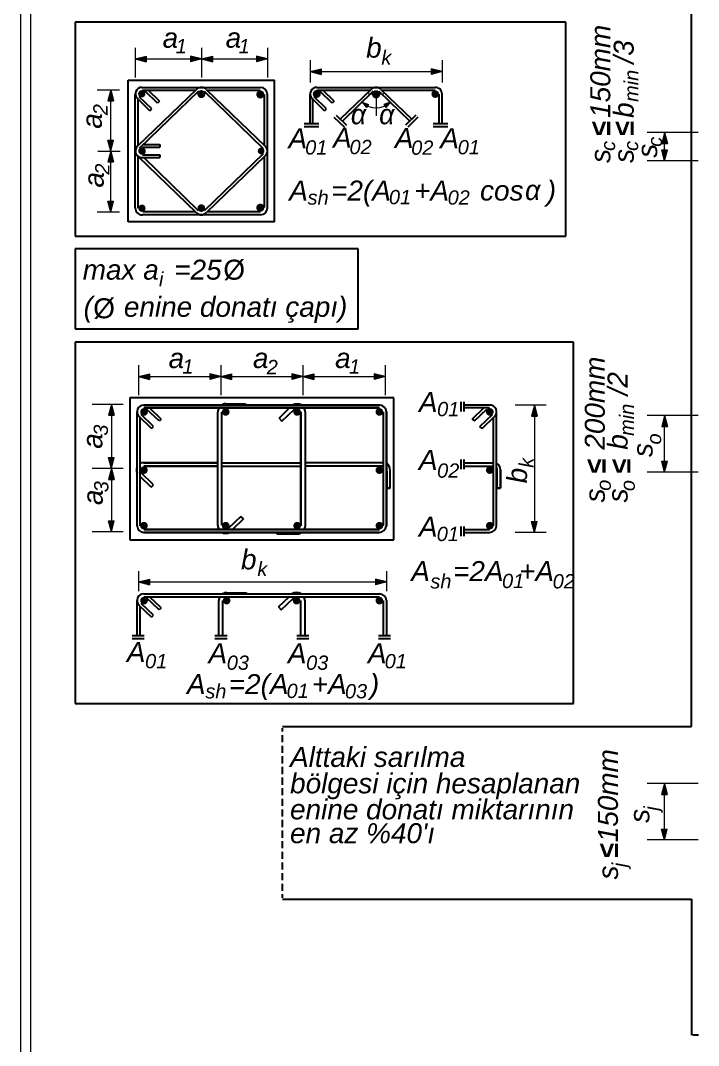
# Model space of a CAD drawing. Header units: millimetres. Extents: x 2232 to 85269, y -3593 to 5869.
# Drawn here: x 39035.5 to 39302.7, y 2847.1 to 3250.9 of the extents above; entities that cross this region are included whole.
import ezdxf

# ---------------------------------------------------------------- set-up
doc = ezdxf.new("R2010")
doc.units = ezdxf.units.MM
doc.layers.add('Standart', color=7, linetype='Continuous')
doc.styles.add('arial_1_0', font='arial.ttf', dxfattribs={"height": 0.2})
doc.styles.add('arialitalic_1_0', font='ariali.ttf', dxfattribs={"height": 0.2})
doc.styles.add('symbolbold_1_0', font='', dxfattribs={"height": 0.2})
doc.styles.add('symbolitalic_1_0', font='', dxfattribs={"height": 0.2})
doc.styles.get('symbolbold_1_0').set_extended_font_data('Symbol', bold=True)
doc.styles.get('symbolitalic_1_0').set_extended_font_data('Symbol', italic=True)

# ---------------------------------------------------------------- blocks, each defined once
blk = doc.blocks.new('IDE999Entity7103')
at = {"layer": 'Standart', "linetype": 'Continuous', "lineweight": 5}
for points in [[(32122.76, 1807.35), (32127.07, 1808.47), (32127.07, 1806.24)], [(32148.82, 1807.35), (32144.5, 1808.47), (32144.5, 1806.24)], [(32148.82, 1807.35), (32153.13, 1808.47), (32153.13, 1806.24)], [(32174.87, 1807.35), (32170.56, 1808.47), (32170.56, 1806.24)], [(32191.66, 1802.37), (32195.98, 1803.49), (32195.98, 1801.26)], [(32243.64, 1802.37), (32239.32, 1803.49), (32239.32, 1801.26)], [(32113.08, 1795.12), (32111.96, 1790.8), (32114.2, 1790.8)], [(32212.13, 1790.29), (32214.64, 1789.35), (32213.87, 1788.25)], [(32223.22, 1790.29), (32220.71, 1789.35), (32221.48, 1788.25)], [(32331.31, 1778.31), (32330.2, 1774), (32332.43, 1774)], [(32113.08, 1771.06), (32111.96, 1775.37), (32114.2, 1775.37)], [(32113.08, 1771.06), (32111.96, 1766.74), (32114.2, 1766.74)], [(32331.31, 1767.14), (32330.2, 1771.46), (32332.43, 1771.46)], [(32113.08, 1747), (32111.96, 1751.32), (32114.2, 1751.32)], [(32124.02, 1682.2), (32128.33, 1683.32), (32128.33, 1681.09)], [(32156.4, 1682.2), (32152.09, 1683.32), (32152.09, 1681.09)], [(32156.4, 1682.2), (32160.72, 1683.32), (32160.72, 1681.09)], [(32188.79, 1682.2), (32184.47, 1683.32), (32184.47, 1681.09)], [(32188.79, 1682.2), (32193.1, 1683.32), (32193.1, 1681.09)], [(32221.17, 1682.2), (32216.86, 1683.32), (32216.86, 1681.09)], [(32113.36, 1671.27), (32112.24, 1666.95), (32114.48, 1666.95)], [(32280.06, 1670.94), (32278.94, 1666.63), (32281.18, 1666.63)], [(32331.31, 1666.87), (32330.2, 1662.55), (32332.43, 1662.55)], [(32113.36, 1646), (32112.24, 1650.32), (32114.48, 1650.32)], [(32331.31, 1644.58), (32330.2, 1648.89), (32332.43, 1648.89)], [(32113.36, 1646), (32112.24, 1641.69), (32114.48, 1641.69)], [(32113.36, 1621.11), (32112.24, 1625.42), (32114.48, 1625.42)], [(32280.06, 1620.78), (32278.94, 1625.1), (32281.18, 1625.1)], [(32124.02, 1601.3), (32128.33, 1602.42), (32128.33, 1600.18)], [(32221.69, 1601.3), (32217.37, 1602.42), (32217.37, 1600.18)], [(32331.27, 1521.92), (32330.15, 1517.6), (32332.39, 1517.6)], [(32331.27, 1499.63), (32330.15, 1503.95), (32332.39, 1503.95)]]:
    blk.add_hatch(color=1, dxfattribs=at).paths.add_polyline_path(points)
at = {"layer": 'Standart', "linetype": 'Continuous', "lineweight": -3}
h = blk.add_hatch(color=254, dxfattribs=at)
edge = h.paths.add_edge_path(flags=0)
edge.add_arc((32125.31, 1793.6), 1.46, 0, 360)
h = blk.add_hatch(color=254, dxfattribs=at)
edge = h.paths.add_edge_path(flags=0)
edge.add_arc((32148.79, 1793.48), 1.6, 0, 360)
h = blk.add_hatch(color=254, dxfattribs=at)
edge = h.paths.add_edge_path(flags=0)
edge.add_arc((32172.02, 1793.33), 1.6, 0, 360)
h = blk.add_hatch(color=254, dxfattribs=at)
edge = h.paths.add_edge_path(flags=0)
edge.add_arc((32194.26, 1793.54), 1.58, 0, 360)
h = blk.add_hatch(color=254, dxfattribs=at)
edge = h.paths.add_edge_path(flags=0)
edge.add_arc((32217.65, 1793.4), 1.63, 0, 360)
h = blk.add_hatch(color=254, dxfattribs=at)
edge = h.paths.add_edge_path(flags=0)
edge.add_arc((32240.97, 1793.47), 1.51, 0, 360)
h = blk.add_hatch(color=254, dxfattribs=at)
edge = h.paths.add_edge_path(flags=0)
edge.add_arc((32125.41, 1771.05), 1.49, 0, 360)
h = blk.add_hatch(color=254, dxfattribs=at)
edge = h.paths.add_edge_path(flags=0)
edge.add_arc((32172.34, 1771.06), 1.34, 0, 360)
h = blk.add_hatch(color=254, dxfattribs=at)
edge = h.paths.add_edge_path(flags=0)
edge.add_arc((32125.36, 1748.53), 1.44, 0, 360)
h = blk.add_hatch(color=254, dxfattribs=at)
edge = h.paths.add_edge_path(flags=0)
edge.add_arc((32148.79, 1748.57), 1.52, 0, 360)
h = blk.add_hatch(color=254, dxfattribs=at)
edge = h.paths.add_edge_path(flags=0)
edge.add_arc((32172.02, 1748.74), 1.6, 0, 360)
h = blk.add_hatch(color=254, dxfattribs=at)
edge = h.paths.add_edge_path(flags=0)
edge.add_arc((32126.2, 1668.29), 1.52, 0, 360)
h = blk.add_hatch(color=254, dxfattribs=at)
edge = h.paths.add_edge_path(flags=0)
edge.add_arc((32158.4, 1668.29), 1.52, 0, 360)
h = blk.add_hatch(color=254, dxfattribs=at)
edge = h.paths.add_edge_path(flags=0)
edge.add_arc((32186.52, 1668.29), 1.52, 0, 360)
h = blk.add_hatch(color=254, dxfattribs=at)
edge = h.paths.add_edge_path(flags=0)
edge.add_arc((32218.95, 1668.29), 1.52, 0, 360)
h = blk.add_hatch(color=254, dxfattribs=at)
edge = h.paths.add_edge_path(flags=0)
edge.add_arc((32262.46, 1668.29), 1.52, 0, 360)
h = blk.add_hatch(color=254, dxfattribs=at)
edge = h.paths.add_edge_path(flags=0)
edge.add_arc((32126.15, 1645.35), 1.52, 0, 360)
h = blk.add_hatch(color=254, dxfattribs=at)
edge = h.paths.add_edge_path(flags=0)
edge.add_arc((32218.96, 1645.35), 1.52, 0, 360)
h = blk.add_hatch(color=254, dxfattribs=at)
edge = h.paths.add_edge_path(flags=0)
edge.add_arc((32262.46, 1645.36), 1.52, 0, 360)
h = blk.add_hatch(color=254, dxfattribs=at)
edge = h.paths.add_edge_path(flags=0)
edge.add_arc((32126.15, 1623.47), 1.52, 0, 360)
h = blk.add_hatch(color=254, dxfattribs=at)
edge = h.paths.add_edge_path(flags=0)
edge.add_arc((32158.39, 1623.46), 1.52, 0, 360)
h = blk.add_hatch(color=254, dxfattribs=at)
edge = h.paths.add_edge_path(flags=0)
edge.add_arc((32186.54, 1623.46), 1.52, 0, 360)
h = blk.add_hatch(color=254, dxfattribs=at)
edge = h.paths.add_edge_path(flags=0)
edge.add_arc((32218.96, 1623.46), 1.52, 0, 360)
h = blk.add_hatch(color=254, dxfattribs=at)
edge = h.paths.add_edge_path(flags=0)
edge.add_arc((32262.46, 1623.46), 1.52, 0, 360)
h = blk.add_hatch(color=254, dxfattribs=at)
edge = h.paths.add_edge_path(flags=0)
edge.add_arc((32126.2, 1593.95), 1.52, 0, 360)
h = blk.add_hatch(color=254, dxfattribs=at)
edge = h.paths.add_edge_path(flags=0)
edge.add_arc((32158.76, 1593.97), 1.52, 0, 360)
h = blk.add_hatch(color=254, dxfattribs=at)
edge = h.paths.add_edge_path(flags=0)
edge.add_arc((32186.32, 1593.95), 1.52, 0, 360)
h = blk.add_hatch(color=254, dxfattribs=at)
edge = h.paths.add_edge_path(flags=0)
edge.add_arc((32218.95, 1593.95), 1.52, 0, 360)
at = {"layer": 'Standart', "color": 250, "linetype": 'Continuous', "lineweight": 5}
for points in [[(32077.51, 3033.04), (32077.51, 25)], [(32081.51, 2040.78), (32081.51, 1356.66)]]:
    blk.add_lwpolyline(points, dxfattribs=at)
at = {"layer": 'Standart', "color": 159, "linetype": 'Continuous', "lineweight": -3}
for points in [[(32341.92, 1544.3), (32341.92, 1878.68)], [(32180.79, 1544.3), (32341.92, 1544.3)], [(32180.79, 1476.32), (32341.92, 1476.32)], [(32341.92, 1476.32), (32341.92, 1422.71)]]:
    blk.add_lwpolyline(points, dxfattribs=at)
at = {"layer": 'Standart', "color": 254, "linetype": 'Continuous', "lineweight": -3}
for points in [[(32292.47, 1821.86), (32099.03, 1821.86)], [(32099.03, 1821.86), (32099.03, 1737.51)], [(32292.47, 1737.51), (32292.47, 1821.86)], [(32119.92, 1743.19), (32119.92, 1798.93)], [(32119.92, 1798.93), (32177.67, 1798.93)], [(32177.67, 1743.19), (32177.67, 1798.93)], [(32122.76, 1748.74), (32122.76, 1793.49)], [(32146.91, 1795.35), (32123.6, 1772.92)], [(32147.65, 1794.6), (32124.34, 1772.08)], [(32125.35, 1796.14), (32172.02, 1796.14)], [(32125.61, 1795.02), (32146.58, 1795.02)], [(32131.51, 1789.86), (32126.62, 1794.6)], [(32132.34, 1790.65), (32127.83, 1795.02)], [(32149.93, 1794.6), (32173.2, 1772.08)], [(32150.68, 1795.35), (32173.99, 1772.92)], [(32151, 1795.02), (32171.93, 1795.02)], [(32173.62, 1773.25), (32173.62, 1793.32)], [(32174.83, 1748.74), (32174.83, 1793.33)], [(32191.66, 1781.71), (32191.66, 1793.49)], [(32194.36, 1796.14), (32240.94, 1796.14)], [(32194.36, 1795.02), (32215.4, 1795.02)], [(32200.32, 1789.86), (32195.43, 1794.6)], [(32201.16, 1790.65), (32196.64, 1795.02)], [(32215.72, 1795.35), (32203.53, 1783.58)], [(32216.56, 1794.6), (32204.37, 1782.88)], [(32218.75, 1794.6), (32230.94, 1782.88)], [(32219.58, 1795.35), (32231.68, 1783.58)], [(32219.86, 1795.02), (32240.94, 1795.02)], [(32242.48, 1781.71), (32242.48, 1793.49)], [(32243.64, 1781.71), (32243.64, 1793.49)], [(32128.48, 1786.93), (32123.6, 1791.72)], [(32123.92, 1773.25), (32123.92, 1791.4)], [(32129.32, 1787.72), (32124.34, 1792.42)], [(32132.34, 1790.65), (32131.51, 1789.86)], [(32197.29, 1786.93), (32192.41, 1791.72)], [(32192.78, 1781.71), (32192.78, 1791.3)], [(32198.13, 1787.72), (32193.25, 1792.42)], [(32201.16, 1790.65), (32200.32, 1789.86)], [(32128.48, 1786.93), (32129.32, 1787.72)], [(32197.29, 1786.93), (32198.13, 1787.72)], [(32201.95, 1785.2), (32205.95, 1781.25)], [(32233.36, 1785.2), (32229.26, 1781.25)], [(32195.11, 1781.71), (32189.29, 1781.71)], [(32201.06, 1784.41), (32205.21, 1780.46)], [(32204.37, 1782.88), (32204.46, 1782.88)], [(32234.15, 1784.41), (32230.1, 1780.46)], [(32230.94, 1782.88), (32231.03, 1782.88)], [(32245.92, 1781.71), (32240.2, 1781.71)], [(32195.11, 1780.6), (32189.29, 1780.6)], [(32245.92, 1780.6), (32240.2, 1780.6)], [(32125.55, 1772.59), (32132.44, 1772.59)], [(32126.06, 1773.62), (32132.44, 1773.62)], [(32132.44, 1773.62), (32132.44, 1772.59)], [(32123.92, 1748.58), (32123.92, 1768.92)], [(32146.91, 1746.72), (32123.92, 1768.87)], [(32125.55, 1769.57), (32132.44, 1769.57)], [(32132.44, 1769.57), (32132.44, 1768.45)], [(32173.2, 1769.99), (32149.93, 1747.56)], [(32173.99, 1769.2), (32150.68, 1746.72)], [(32173.62, 1748.75), (32173.62, 1768.87)], [(32125.55, 1768.45), (32132.44, 1768.45)], [(32147.65, 1747.56), (32126.06, 1768.45)], [(32172.04, 1745.93), (32125.57, 1745.93)], [(32146.49, 1747.05), (32125.66, 1747.05)], [(32172.04, 1747.05), (32151.1, 1747.05)], [(32177.67, 1743.19), (32119.92, 1743.19)], [(32099.03, 1737.51), (32292.47, 1737.51)], [(32210.63, 1732.48), (32099.03, 1732.48)], [(32099.03, 1732.48), (32099.03, 1701.07)], [(32210.63, 1701.07), (32210.63, 1732.48)], [(32099.03, 1701.07), (32210.63, 1701.07)], [(32295.49, 1695.79), (32099.03, 1695.79)], [(32099.03, 1695.79), (32099.03, 1553.43)], [(32295.49, 1553.43), (32295.49, 1695.79)], [(32224.62, 1673.78), (32120.57, 1673.78)], [(32120.57, 1673.78), (32120.57, 1617.94)], [(32224.62, 1617.94), (32224.62, 1673.78)], [(32251.19, 1668.43), (32251.19, 1672.25)], [(32252.35, 1668.43), (32252.35, 1672.25)], [(32123.46, 1623.39), (32123.46, 1668.34)], [(32126.11, 1670.94), (32218.99, 1670.94)], [(32218.99, 1670.94), (32126.11, 1670.94)], [(32126.11, 1669.83), (32218.99, 1669.83)], [(32218.99, 1669.83), (32126.11, 1669.83)], [(32132.16, 1664.71), (32127.23, 1669.41)], [(32132.95, 1665.45), (32128.39, 1669.83)], [(32155.28, 1623.57), (32155.28, 1668.34)], [(32155.28, 1654.56), (32155.28, 1668.34)], [(32156.87, 1623.7), (32156.87, 1668.37)], [(32158.4, 1671.46), (32166.22, 1671.46)], [(32166.22, 1671.46), (32166.22, 1670.99)], [(32179.39, 1665.78), (32183.58, 1669.83)], [(32180.46, 1664.66), (32185.44, 1669.36)], [(32188.04, 1623.39), (32188.04, 1668.34)], [(32188.04, 1668.34), (32188.04, 1623.39)], [(32189.72, 1668.34), (32189.72, 1623.18)], [(32220.48, 1668.34), (32220.48, 1623.46)], [(32221.69, 1623.39), (32221.69, 1668.34)], [(32221.69, 1668.34), (32221.69, 1623.39)], [(32262.35, 1670.94), (32252.35, 1670.94)], [(32262.35, 1669.83), (32252.35, 1669.83)], [(32255.56, 1665.45), (32260.07, 1669.83)], [(32256.4, 1664.71), (32261.28, 1669.41)], [(32265.15, 1623.39), (32265.15, 1668.34)], [(32129.13, 1661.78), (32124.29, 1666.48)], [(32124.62, 1623.39), (32124.62, 1666.15)], [(32129.97, 1662.52), (32125.04, 1667.31)], [(32132.95, 1665.45), (32132.16, 1664.71)], [(32179.39, 1665.78), (32180.46, 1664.66)], [(32255.56, 1665.45), (32256.4, 1664.71)], [(32258.59, 1662.52), (32263.56, 1667.31)], [(32259.42, 1661.78), (32264.31, 1666.48)], [(32263.98, 1623.39), (32263.98, 1666.15)], [(32129.13, 1661.78), (32129.97, 1662.52)], [(32259.42, 1661.78), (32258.59, 1662.52)], [(32155.28, 1648.29), (32126.11, 1648.29)], [(32126.11, 1648.29), (32155.28, 1648.29)], [(32156.87, 1648.29), (32188.04, 1648.29)], [(32220.48, 1648.29), (32189.72, 1648.29)], [(32251.19, 1645.68), (32251.19, 1649.49)], [(32252.35, 1645.68), (32252.35, 1649.49)], [(32252.35, 1648.19), (32263.98, 1648.19)], [(32129.97, 1639.58), (32125.04, 1644.28)], [(32155.28, 1646.87), (32126.11, 1646.87)], [(32126.11, 1646.87), (32155.28, 1646.87)], [(32156.87, 1646.87), (32188.04, 1646.87)], [(32220.48, 1646.87), (32189.72, 1646.87)], [(32221.83, 1638.28), (32221.83, 1645.02)], [(32221.83, 1645.02), (32221.83, 1638.28)], [(32223.17, 1638.28), (32223.17, 1645.27)], [(32252.35, 1646.89), (32263.98, 1646.89)], [(32265.33, 1638.28), (32265.33, 1645.21)], [(32266.64, 1638.28), (32266.64, 1645.42)], [(32266.64, 1645.42), (32266.64, 1638.28)], [(32128.99, 1638.6), (32124.62, 1642.84)], [(32128.99, 1638.6), (32129.97, 1639.58)], [(32221.83, 1638.28), (32223.17, 1638.28)], [(32223.17, 1638.28), (32221.83, 1638.28)], [(32265.33, 1638.28), (32266.64, 1638.28)], [(32266.64, 1638.28), (32265.33, 1638.28)], [(32164.37, 1627.13), (32159.48, 1622.43)], [(32165.43, 1626.18), (32161.1, 1621.94)], [(32165.43, 1626.18), (32164.37, 1627.13)], [(32251.19, 1619.34), (32251.19, 1623.15)], [(32252.35, 1619.34), (32252.35, 1623.15)], [(32126.11, 1621.94), (32218.99, 1621.94)], [(32218.99, 1621.94), (32126.11, 1621.94)], [(32126.11, 1620.78), (32218.9, 1620.78)], [(32218.9, 1620.78), (32126.11, 1620.78)], [(32178.5, 1620.27), (32178.5, 1620.73)], [(32178.5, 1620.73), (32178.5, 1620.27)], [(32178.5, 1620.27), (32186.55, 1620.27)], [(32252.35, 1621.94), (32262.35, 1621.94)], [(32252.35, 1620.78), (32262.35, 1620.78)], [(32120.57, 1617.94), (32224.62, 1617.94)], [(32126.11, 1596.6), (32218.99, 1596.6)], [(32126.11, 1595.48), (32218.99, 1595.48)], [(32132.16, 1590.32), (32127.23, 1595.02)], [(32132.95, 1591.11), (32128.39, 1595.48)], [(32158.77, 1597.07), (32166.59, 1597.07)], [(32166.59, 1597.07), (32166.59, 1596.65)], [(32179.2, 1591.44), (32183.39, 1595.48)], [(32180.27, 1590.32), (32185.25, 1595.02)], [(32123.46, 1580.18), (32123.46, 1593.95)], [(32129.13, 1587.39), (32124.29, 1592.09)], [(32124.62, 1580.18), (32124.62, 1591.76)], [(32129.97, 1588.18), (32125.04, 1592.88)], [(32132.95, 1591.11), (32132.16, 1590.32)], [(32155.66, 1580.18), (32155.66, 1593.95)], [(32157.24, 1580.18), (32157.24, 1593.95)], [(32179.2, 1591.44), (32180.27, 1590.32)], [(32187.86, 1593.95), (32187.86, 1580.18)], [(32189.53, 1593.95), (32189.53, 1580.18)], [(32220.48, 1593.95), (32220.48, 1580.18)], [(32221.69, 1593.95), (32221.69, 1580.18)], [(32129.13, 1587.39), (32129.97, 1588.18)], [(32121.5, 1580.18), (32126.3, 1580.18)], [(32121.5, 1579.06), (32126.3, 1579.06)], [(32154.12, 1580.18), (32158.91, 1580.18)], [(32154.12, 1579.06), (32158.91, 1579.06)], [(32186.41, 1580.18), (32191.11, 1580.18)], [(32186.41, 1579.06), (32191.11, 1579.06)], [(32218.57, 1580.18), (32223.36, 1580.18)], [(32218.57, 1579.06), (32223.36, 1579.06)], [(32099.03, 1553.43), (32295.49, 1553.43)], [(32180.79, 1542.35), (32180.79, 1543.74)], [(32180.79, 1538.21), (32180.79, 1540.95)], [(32180.79, 1534.02), (32180.79, 1536.76)], [(32180.79, 1529.78), (32180.79, 1532.62)], [(32180.79, 1525.64), (32180.79, 1528.43)], [(32180.79, 1521.45), (32180.79, 1524.29)], [(32180.79, 1517.31), (32180.79, 1520.06)], [(32180.79, 1513.13), (32180.79, 1515.87)], [(32180.79, 1508.89), (32180.79, 1511.73)], [(32180.79, 1504.75), (32180.79, 1507.54)], [(32180.79, 1500.56), (32180.79, 1503.4)], [(32180.79, 1496.42), (32180.79, 1499.17)], [(32180.79, 1492.19), (32180.79, 1494.98)], [(32180.79, 1488), (32180.79, 1490.84)], [(32180.79, 1483.86), (32180.79, 1486.6)], [(32180.79, 1479.67), (32180.79, 1482.41)], [(32180.79, 1476.92), (32180.79, 1478.27)], [(32344.72, 1422.71), (32342.53, 1422.71)]]:
    blk.add_lwpolyline(points, dxfattribs=at)
at = {"layer": 'Standart', "color": 1, "linetype": 'Continuous', "lineweight": 5}
for points in [[(32122.76, 1811.77), (32122.76, 1800.05)], [(32148.82, 1811.77), (32148.82, 1800.05)], [(32174.83, 1811.77), (32174.83, 1800.05)], [(32122.76, 1807.35), (32127.07, 1808.47)], [(32122.76, 1807.35), (32148.82, 1807.35)], [(32122.76, 1807.35), (32127.07, 1806.24)], [(32127.07, 1808.47), (32127.07, 1806.24)], [(32148.82, 1807.35), (32144.5, 1808.47)], [(32144.5, 1808.47), (32144.5, 1806.24)], [(32148.82, 1807.35), (32144.5, 1806.24)], [(32148.82, 1807.35), (32153.13, 1808.47)], [(32148.82, 1807.35), (32174.83, 1807.35)], [(32148.82, 1807.35), (32153.13, 1806.24)], [(32153.13, 1808.47), (32153.13, 1806.24)], [(32174.87, 1807.35), (32170.56, 1808.47)], [(32170.56, 1808.47), (32170.56, 1806.24)], [(32174.87, 1807.35), (32170.56, 1806.24)], [(32191.66, 1806.84), (32191.66, 1798.09)], [(32243.64, 1806.84), (32243.64, 1798.09)], [(32191.66, 1802.37), (32195.98, 1803.49)], [(32191.66, 1802.37), (32243.64, 1802.37)], [(32191.66, 1802.37), (32195.98, 1801.26)], [(32195.98, 1803.49), (32195.98, 1801.26)], [(32243.64, 1802.37), (32239.32, 1803.49)], [(32239.32, 1803.49), (32239.32, 1801.26)], [(32243.64, 1802.37), (32239.32, 1801.26)], [(32107.73, 1795.12), (32116.48, 1795.12)], [(32113.08, 1795.12), (32111.96, 1790.8)], [(32113.08, 1771.38), (32113.08, 1795.12)], [(32113.08, 1795.12), (32114.2, 1790.8)], [(32220.51, 1793.49), (32214.7, 1793.49)], [(32217.68, 1794.84), (32217.68, 1784.97)], [(32111.96, 1790.8), (32114.2, 1790.8)], [(32212.13, 1790.29), (32214.64, 1789.35)], [(32212.13, 1790.29), (32213.87, 1788.25)], [(32214.64, 1789.35), (32213.87, 1788.25)], [(32223.22, 1790.29), (32220.71, 1789.35)], [(32220.71, 1789.35), (32221.48, 1788.25)], [(32223.22, 1790.29), (32221.48, 1788.25)], [(32344.62, 1778.31), (32324.43, 1778.31)], [(32331.31, 1778.31), (32330.2, 1774)], [(32331.31, 1767.14), (32331.31, 1778.31)], [(32331.31, 1778.31), (32332.43, 1774)], [(32113.08, 1771.06), (32111.96, 1775.37)], [(32111.96, 1775.37), (32114.2, 1775.37)], [(32113.08, 1771.06), (32114.2, 1775.37)], [(32330.2, 1774), (32332.43, 1774)], [(32108.05, 1771.06), (32116.8, 1771.06)], [(32113.08, 1771.06), (32111.96, 1766.74)], [(32113.08, 1747.47), (32113.08, 1771.06)], [(32113.08, 1771.06), (32114.2, 1766.74)], [(32331.31, 1767.14), (32330.2, 1771.46)], [(32330.2, 1771.46), (32332.43, 1771.46)], [(32331.31, 1767.14), (32332.43, 1771.46)], [(32111.96, 1766.74), (32114.2, 1766.74)], [(32344.62, 1767.14), (32324.43, 1767.14)], [(32113.08, 1747), (32111.96, 1751.32)], [(32111.96, 1751.32), (32114.2, 1751.32)], [(32113.08, 1747), (32114.2, 1751.32)], [(32107.73, 1747.14), (32116.48, 1747.14)], [(32124.02, 1686.67), (32124.02, 1674.9)], [(32156.4, 1686.67), (32156.4, 1674.9)], [(32188.79, 1686.67), (32188.79, 1674.9)], [(32221.17, 1686.67), (32221.17, 1674.9)], [(32124.02, 1682.2), (32128.33, 1683.32)], [(32124.02, 1682.2), (32156.4, 1682.2)], [(32124.02, 1682.2), (32128.33, 1681.09)], [(32128.33, 1683.32), (32128.33, 1681.09)], [(32156.4, 1682.2), (32152.09, 1683.32)], [(32152.09, 1683.32), (32152.09, 1681.09)], [(32156.4, 1682.2), (32152.09, 1681.09)], [(32156.4, 1682.2), (32160.72, 1683.32)], [(32156.4, 1682.2), (32188.46, 1682.2)], [(32156.4, 1682.2), (32160.72, 1681.09)], [(32160.72, 1683.32), (32160.72, 1681.09)], [(32188.79, 1682.2), (32184.47, 1683.32)], [(32184.47, 1683.32), (32184.47, 1681.09)], [(32188.79, 1682.2), (32184.47, 1681.09)], [(32188.79, 1682.2), (32193.1, 1683.32)], [(32188.79, 1682.2), (32220.8, 1682.2)], [(32188.79, 1682.2), (32193.1, 1681.09)], [(32193.1, 1683.32), (32193.1, 1681.09)], [(32221.17, 1682.2), (32216.86, 1683.32)], [(32216.86, 1683.32), (32216.86, 1681.09)], [(32221.17, 1682.2), (32216.86, 1681.09)], [(32117.97, 1671.27), (32105.77, 1671.27)], [(32113.36, 1671.27), (32112.24, 1666.95)], [(32113.36, 1671.27), (32113.36, 1646)], [(32113.36, 1671.27), (32114.48, 1666.95)], [(32284.67, 1670.94), (32272.47, 1670.94)], [(32280.06, 1670.94), (32278.94, 1666.63)], [(32280.06, 1670.94), (32280.06, 1620.78)], [(32280.06, 1670.94), (32281.18, 1666.63)], [(32112.24, 1666.95), (32114.48, 1666.95)], [(32278.94, 1666.63), (32281.18, 1666.63)], [(32344.62, 1666.87), (32324.43, 1666.87)], [(32331.31, 1666.87), (32330.2, 1662.55)], [(32331.31, 1644.58), (32331.31, 1666.87)], [(32331.31, 1666.87), (32332.43, 1662.55)], [(32330.2, 1662.55), (32332.43, 1662.55)], [(32113.36, 1646), (32112.24, 1650.32)], [(32112.24, 1650.32), (32114.48, 1650.32)], [(32113.36, 1646), (32114.48, 1650.32)], [(32331.31, 1644.58), (32330.2, 1648.89)], [(32330.2, 1648.89), (32332.43, 1648.89)], [(32331.31, 1644.58), (32332.43, 1648.89)], [(32117.97, 1646), (32105.77, 1646)], [(32113.36, 1646), (32112.24, 1641.69)], [(32113.36, 1646), (32114.48, 1641.69)], [(32113.36, 1645.68), (32113.36, 1621.11)], [(32344.62, 1644.58), (32324.43, 1644.58)], [(32112.24, 1641.69), (32114.48, 1641.69)], [(32113.36, 1621.11), (32112.24, 1625.42)], [(32112.24, 1625.42), (32114.48, 1625.42)], [(32113.36, 1621.11), (32114.48, 1625.42)], [(32280.06, 1620.78), (32278.94, 1625.1)], [(32278.94, 1625.1), (32281.18, 1625.1)], [(32280.06, 1620.78), (32281.18, 1625.1)], [(32117.97, 1621.11), (32105.77, 1621.11)], [(32284.67, 1620.78), (32272.47, 1620.78)], [(32124.02, 1605.54), (32124.02, 1597.67)], [(32221.69, 1605.54), (32221.69, 1597.67)], [(32124.02, 1601.3), (32128.33, 1602.42)], [(32124.02, 1601.3), (32221.69, 1601.3)], [(32124.02, 1601.3), (32128.33, 1600.18)], [(32128.33, 1602.42), (32128.33, 1600.18)], [(32221.69, 1601.3), (32217.37, 1602.42)], [(32217.37, 1602.42), (32217.37, 1600.18)], [(32221.69, 1601.3), (32217.37, 1600.18)], [(32344.62, 1521.92), (32324.43, 1521.92)], [(32331.27, 1521.92), (32330.15, 1517.6)], [(32331.27, 1499.68), (32331.27, 1521.92)], [(32331.27, 1521.92), (32332.39, 1517.6)], [(32330.15, 1517.6), (32332.39, 1517.6)], [(32331.27, 1499.63), (32330.15, 1503.95)], [(32330.15, 1503.95), (32332.39, 1503.95)], [(32331.27, 1499.63), (32332.39, 1503.95)], [(32344.62, 1499.68), (32324.43, 1499.68)]]:
    blk.add_lwpolyline(points, dxfattribs=at)
at = {"layer": 'Standart', "color": 254, "linetype": 'Continuous', "lineweight": -3}
for centre, radius, start, end in [((32125.31, 1793.6), 2.54, 89.1404, 227.5726), ((32148.79, 1793.48), 2.65, 44.7048, 135.2952), ((32172.02, 1793.33), 2.81, 0, 90), ((32194.26, 1793.54), 2.6, 87.8177, 224.4814), ((32217.65, 1793.4), 2.74, 45.2665, 134.7335), ((32240.97, 1793.47), 2.67, 0.3925, 90.6039), ((32125.41, 1771.05), 2.6, 134.2281, 273.0306), ((32172.34, 1771.06), 2.49, 311.5868, 48.4132), ((32125.36, 1748.53), 2.61, 175.4117, 274.5883), ((32172.02, 1748.74), 2.81, 270, 0), ((32148.79, 1748.57), 2.64, 224.4203, 315.5797), ((32126.03, 1668.37), 2.57, 88.1558, 227.6253), ((32158.25, 1668.39), 2.96, 149.8903, 180.9594), ((32158.37, 1668.37), 3.08, 89.4289, 121.9867), ((32186.51, 1668.23), 3.27, 56.2239, 123.7761), ((32186.42, 1668.28), 3.3, 0.2933, 28.1057), ((32219.01, 1668.27), 2.68, 1.5321, 90.4781), ((32262.56, 1668.37), 2.58, 312.6142, 94.6445), ((32126.16, 1645.28), 3, 91.0411, 120.94), ((32219.31, 1645.19), 3.87, 1.2107, 51.7607), ((32263.37, 1645.41), 3.27, 0.1841, 57.0706), ((32126.14, 1645.35), 2.93, 156.3036, 203.6964), ((32262.76, 1645.47), 2.58, 354.2446, 23.0495), ((32126.15, 1623.48), 2.69, 181.8885, 269.1256), ((32158.45, 1623.48), 3.18, 178.2967, 208.8704), ((32186.67, 1623.41), 3.06, 331.3372, 355.5617), ((32218.69, 1623.8), 3.03, 273.8885, 352.1616), ((32262.15, 1623.8), 3.03, 273.8885, 352.1616), ((32158.39, 1623.49), 3.13, 239.7622, 300.2378), ((32186.54, 1623.46), 3.19, 270.2246, 302.9389), ((32126.03, 1594.03), 2.57, 88.1558, 227.6253), ((32158.62, 1594), 2.96, 149.8903, 180.9594), ((32158.74, 1593.99), 3.08, 89.4289, 121.9867), ((32186.32, 1593.88), 3.27, 56.2239, 123.7761), ((32186.24, 1593.93), 3.3, 0.2933, 28.1057), ((32219.01, 1593.92), 2.68, 1.5321, 90.4781)]:
    blk.add_arc(centre, radius, start, end, dxfattribs=at)
at = {"layer": 'Standart', "color": 1, "linetype": 'Continuous', "lineweight": 5}
blk.add_arc((32217.68, 1795.97), 7.94, 225.7357, 314.2643, dxfattribs=at)
at = {"layer": 'Standart', "color": 254, "linetype": 'Continuous', "lineweight": -3}
for s, height, style, p in [('a', 7.87, 'arialitalic_1_0', (32133.51, 1811.72)), ('a', 7.87, 'arialitalic_1_0', (32158.36, 1811.74)), ('1', 5.62, 'arialitalic_1_0', (32138.68, 1809.55)), ('1', 5.62, 'arialitalic_1_0', (32163.48, 1809.55)), ('b', 7.87, 'arialitalic_1_0', (32213.72, 1807.85)), ('k', 5.62, 'arialitalic_1_0', (32219.74, 1805.07)), ('a', 7.87, 'symbolitalic_1_0', (32207.71, 1781.59)), ('a', 7.87, 'symbolitalic_1_0', (32218.86, 1781.59)), ('A', 7.87, 'arialitalic_1_0', (32183.13, 1772.1)), ('A', 7.87, 'arialitalic_1_0', (32200.71, 1772.39)), ('A', 7.87, 'arialitalic_1_0', (32225.03, 1772.21)), ('A', 7.87, 'arialitalic_1_0', (32242.95, 1772.18)), ('01', 5.625, 'arialitalic_1_0', (32189.7, 1769.67)), ('02', 5.625, 'arialitalic_1_0', (32207.18, 1769.82)), ('02', 5.625, 'arialitalic_1_0', (32231.5, 1769.57)), ('01', 5.625, 'arialitalic_1_0', (32249.82, 1769.76)), ('A   =2(A   +A    cos   )', 7.875, 'arialitalic_1_0', (32183.43, 1751.54)), ('a', 7.87, 'symbolitalic_1_0', (32276.38, 1751.74)), ('sh', 5.625, 'arialitalic_1_0', (32190.66, 1749.93)), ('01', 5.625, 'arialitalic_1_0', (32222.71, 1750.1)), ('02', 5.625, 'arialitalic_1_0', (32245.85, 1749.94)), ('Ø', 7.87, 'arial_1_0', (32106.18, 1705.17)), ('a', 7.87, 'arialitalic_1_0', (32135.89, 1685.54)), ('1', 5.62, 'arialitalic_1_0', (32141.3, 1683.38)), ('a', 7.87, 'arialitalic_1_0', (32169.11, 1685.56)), ('2', 5.62, 'arialitalic_1_0', (32174.57, 1683.13)), ('a', 7.87, 'arialitalic_1_0', (32201.5, 1685.56)), ('1', 5.62, 'arialitalic_1_0', (32207, 1683.38)), ('A', 7.87, 'arialitalic_1_0', (32234.52, 1668.21)), ('01', 5.625, 'arialitalic_1_0', (32241.7, 1666.59)), ('02', 5.625, 'arialitalic_1_0', (32241.7, 1642.37)), ('01', 5.625, 'arialitalic_1_0', (32241.56, 1617.41)), ('b', 7.87, 'arialitalic_1_0', (32164.41, 1606.25)), ('k', 5.62, 'arialitalic_1_0', (32170.87, 1603.59)), ('A   =2A  +A', 7.875, 'arialitalic_1_0', (32231.5, 1601.64)), ('sh', 5.625, 'arialitalic_1_0', (32239.05, 1598.74)), ('01', 5.625, 'arialitalic_1_0', (32267.28, 1598.89)), ('02', 5.625, 'arialitalic_1_0', (32287.24, 1598.75)), ('A', 7.87, 'arialitalic_1_0', (32119.41, 1569.73)), ('A', 7.87, 'arialitalic_1_0', (32151.61, 1569.26)), ('A', 7.87, 'arialitalic_1_0', (32182.88, 1569.24)), ('A', 7.87, 'arialitalic_1_0', (32214.42, 1569.26)), ('01', 5.625, 'arialitalic_1_0', (32126.61, 1567.3)), ('03', 5.625, 'arialitalic_1_0', (32158.81, 1566.69)), ('03', 5.625, 'arialitalic_1_0', (32190.08, 1566.69)), ('01', 5.625, 'arialitalic_1_0', (32221.02, 1567.29)), ('A   =2(A   +A   )', 7.875, 'arialitalic_1_0', (32143.09, 1557.12)), ('sh', 5.625, 'arialitalic_1_0', (32150.37, 1555.43)), ('01', 5.625, 'arialitalic_1_0', (32182.38, 1555.58)), ('03', 5.625, 'arialitalic_1_0', (32205.38, 1555.45))]:
    blk.add_text(s, height=height, dxfattribs=dict(at, style=style)).set_placement(p)
at = {"layer": 'Standart', "color": 254, "linetype": 'Continuous', "lineweight": 5}
for s, height, style, p in [('s    150mm', 7.875, 'arialitalic_1_0', (32309.95, 1766.37)), ('s    b     /3', 7.875, 'arialitalic_1_0', (32319.17, 1766.37)), ('min', 5.625, 'arialitalic_1_0', (32321.06, 1790.39)), ('c', 5.62, 'arialitalic_1_0', (32311.84, 1771.11)), ('c', 5.62, 'arialitalic_1_0', (32320.91, 1771.11)), ('s     200mm', 7.875, 'arialitalic_1_0', (32307.78, 1632.62)), ('s     b     /2', 7.875, 'arialitalic_1_0', (32316.76, 1632.62)), ('min', 5.625, 'arialitalic_1_0', (32319.23, 1658.85)), ('o', 5.62, 'arialitalic_1_0', (32330, 1655.44)), ('s', 7.87, 'arialitalic_1_0', (32326.61, 1650.51)), ('£', 7.87, 'symbolbold_1_0', (32308.08, 1644.05)), ('£', 7.87, 'symbolbold_1_0', (32317.9, 1644.05)), ('o', 5.62, 'arialitalic_1_0', (32310.14, 1637.22)), ('o', 5.62, 'arialitalic_1_0', (32319.6, 1637.08)), ('s   150mm', 7.875, 'arialitalic_1_0', (32312.96, 1484.09)), ('s', 7.87, 'arialitalic_1_0', (32325.33, 1506.41)), ('j', 5.62, 'arialitalic_1_0', (32328.89, 1511.2)), ('£', 7.87, 'symbolbold_1_0', (32313.04, 1492.71)), ('j', 5.62, 'arialitalic_1_0', (32316.32, 1488.95))]:
    blk.add_text(s, height=height, rotation=90, dxfattribs=dict(at, style=style)).set_placement(p)
at = {"layer": 'Standart', "color": 254, "linetype": 'Continuous', "lineweight": -3}
for s, height, style, p in [('2', 5.62, 'arialitalic_1_0', (32111.82, 1785.17)), ('a', 7.87, 'arialitalic_1_0', (32109.58, 1779.85)), ('£', 7.87, 'symbolbold_1_0', (32309.93, 1777.09)), ('£', 7.87, 'symbolbold_1_0', (32319.16, 1777.09)), ('c', 5.62, 'arialitalic_1_0', (32330.32, 1772.74)), ('s', 7.87, 'arialitalic_1_0', (32328.42, 1768.4)), ('2', 5.62, 'arialitalic_1_0', (32112.56, 1761.75)), ('a', 7.87, 'arialitalic_1_0', (32110.33, 1756.68)), ('a', 7.87, 'arialitalic_1_0', (32109.79, 1653.77)), ('3', 5.62, 'arialitalic_1_0', (32111.98, 1658.91)), ('k', 5.62, 'arialitalic_1_0', (32279.69, 1646.28)), ('b', 7.87, 'arialitalic_1_0', (32277.14, 1640.15)), ('3', 5.62, 'arialitalic_1_0', (32112.16, 1636.63)), ('a', 7.87, 'arialitalic_1_0', (32109.93, 1631.58))]:
    blk.add_text(s, height=height, rotation=90, dxfattribs=dict(at, style=style)).set_placement(p)
at = {"layer": 'Standart', "color": 254, "linetype": 'Continuous', "lineweight": 5}
for s, height, style, p in [('max a  =25', 7.875, 'arialitalic_1_0', (32102.04, 1720.38)), ('Ø', 7.87, 'arial_1_0', (32157.45, 1720.38)), ('i', 5.62, 'arialitalic_1_0', (32132.08, 1717.71)), ('(    enine donatı çapı)', 7.875, 'arialitalic_1_0', (32102.37, 1705.75)), ('A', 7.87, 'arialitalic_1_0', (32234.52, 1645.46)), ('A', 7.87, 'arialitalic_1_0', (32234.52, 1619.12)), ('Alttaki sarılma', 7.875, 'arialitalic_1_0', (32183.75, 1528.44)), ('bölgesi için hesaplanan', 7.875, 'arialitalic_1_0', (32183.75, 1518.05)), ('enine donatı miktarının', 7.875, 'arialitalic_1_0', (32183.75, 1507.78)), ("en az %40'ı", 7.875, 'arialitalic_1_0', (32183.75, 1498.4))]:
    blk.add_text(s, height=height, dxfattribs=dict(at, style=style)).set_placement(p)

msp = doc.modelspace()

# ---------------------------------------------------------------- block references
at = {"layer": 'Standart'}
msp.add_blockref('IDE999Entity7103', (6957.98, 1428.42), dxfattribs=at)

doc.saveas('drawing.dxf')
